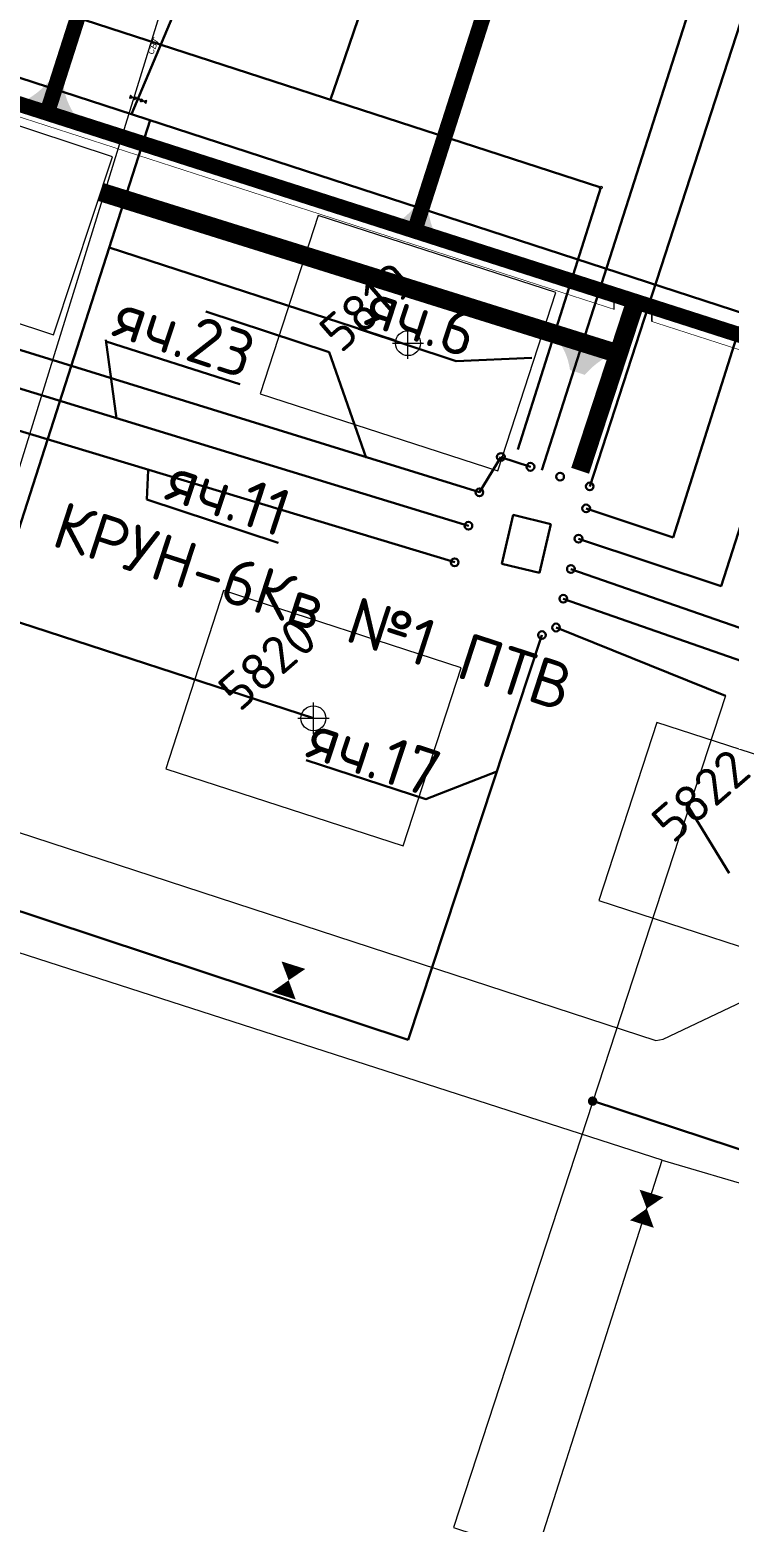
# Model space of a CAD drawing. Header units: millimetres. Extents: x 519 to 9564855, y -810 to 5021775.
# Drawn here: x 9530661.9 to 9530885.9, y 5001360.5 to 5001838.3 of the extents above; entities that cross this region are included whole.
import ezdxf
from ezdxf.enums import TextEntityAlignment as Align

# ---------------------------------------------------------------- set-up
doc = ezdxf.new("R2010")
doc.units = ezdxf.units.MM
doc.header["$LTSCALE"] = 2
doc.header["$MEASUREMENT"] = 0
doc.header["$PDMODE"] = 2
doc.header["$PDSIZE"] = 5
doc.linetypes.add('ACAD_ISO04W100', pattern=[30, 24, -3, 0, -3])
for name, color, linetype in [('164 скв. на 2011 год (измененные)', 121, 'Continuous'), ('Existing roads', 41, 'Continuous'), ('OilColl&Flowlines', 3, 'Continuous')]:
    doc.layers.add(name, color=color, linetype=linetype)
for name, color, linetype, lineweight in [('severniy kollektor', 3, 'ACAD_ISO04W100', 30), ('Нефтепровод', 94, 'g5_122_n', 30), ('Нефтепровод Fiberclass', 14, 'g5_122_n', 30), ('Скважины на 2022 год', 60, 'Continuous', 13), ('ТХ_Проект. НГ', 244, 'g_122_n', 50), ('ТХ_Сущ. НГ', 244, 'g_122_n', 5), ('Электро', 1, 'Continuous', 30), ('Электроснаб', 1, 'Continuous', 18), ('Электроснабжене', 1, 'Continuous', 18)]:
    doc.layers.add(name, color=color, linetype=linetype, lineweight=lineweight)
doc.styles.add('92051501$0$STANDARD', font='simplex.shx')
doc.styles.add('GeoApp', font='', dxfattribs={"height": 1})
doc.styles.add('Line_GUGK', font='')
doc.styles.get("Standard").update_dxf_attribs({"font": 'isocpeur.ttf', "width": 0.5})
doc.styles.get('GeoApp').set_extended_font_data('D431', italic=True)
doc.styles.get('Line_GUGK').set_extended_font_data('Bm431', italic=True)
doc.linetypes.add('g5_122_n', pattern='A,1,-1,1.5,-0.3,["Н",GeoApp,S=1,R=0,X=0,Y=-0.5],-1.5,1.5,-1,4,-1,4,-1,3', length=20.8)
doc.linetypes.add('g_122_n', pattern='A,2,-2,3,-0.6,["Н",Line_GUGK,S=2,R=0,X=0,Y=-1],-3,3,-2,8,-2,8,-2,6', length=41.6)
doc.linetypes.add('GAS_LINE', pattern='A,0.5,-0.2,["G",92051501$0$STANDARD,S=0.1,R=0,X=-0.1,Y=-0.05],-0.05', length=0.75)

# ---------------------------------------------------------------- blocks, each defined once
blk = doc.blocks.new('Z')
at = {"lineweight": 9}
h = blk.add_hatch(dxfattribs=at)
h.set_pattern_fill('ANSI31', color=256, scale=0.05, style=0)
h.set_pattern_definition([(45, (13.5061613, 46.7154025), (-0.0044194174, 0.0044194174), [])])
h.paths.add_polyline_path([(-0.34, -0.18), (-0.34, 0.18), (-0.01, 0)])
h.paths.add_polyline_path([(0.01, 0), (0.34, -0.18), (0.34, 0.18)])
at = {"color": 7, "lineweight": 13, "flags": 128}
blk.add_lwpolyline([(-0.35, -0.19), (-0.35, 0.19), (0.35, -0.19), (0.35, 0.19), (-0.35, -0.19)], dxfattribs=at)

msp = doc.modelspace()

# ---------------------------------------------------------------- hatches: boundary and pattern name
at = {"layer": 'Existing roads', "lineweight": 0}
h = msp.add_hatch(color=256, dxfattribs=at)
edge = h.paths.add_edge_path()
edge.add_line((9530667.97652, 5001821.80395), (9530672.72255, 5001820.21211))
edge.add_arc((9530693.12542, 5001822.94003), 20.58442, 187.6154467, 221.5073581)
edge.add_line((9530677.71035, 5001809.2984), (9530659.55068, 5001815.3071))
edge.add_arc((9530647.91273, 5001839.11271), 26.4981, 296.0528257, 319.2161086)
h = msp.add_hatch(color=256, dxfattribs=at)
edge = h.paths.add_edge_path()
edge.add_line((9530784.89772, 5001781.33246), (9530789.64375, 5001779.74061))
edge.add_arc((9530810.04662, 5001782.46853), 20.58442, 187.6154467, 221.5073581)
edge.add_line((9530794.63155, 5001768.8269), (9530776.47188, 5001774.83561))
edge.add_arc((9530764.83393, 5001798.64122), 26.4981, 296.0528257, 319.2161086)
h = msp.add_hatch(color=256, dxfattribs=at)
edge = h.paths.add_edge_path()
edge.add_line((9530839.63596, 5001727.84384), (9530834.88993, 5001729.43569))
edge.add_arc((9530814.48706, 5001726.70776), 20.58442, 367.6154467, 401.5073581)
edge.add_line((9530829.90213, 5001740.3494), (9530848.0618, 5001734.34069))
edge.add_arc((9530859.69975, 5001710.53508), 26.4981, 476.0528257, 499.2161086)

# ---------------------------------------------------------------- linework, layer by layer
at = {"color": 4, "linetype": 'GAS_LINE', "lineweight": 0, "ltscale": 20}
for p, q in [((9530849.08045, 5001748.81138, -0.13603), (9530849.07463, 5001754.72326, 0.735)), ((9530849.07463, 5001754.72326, 0.735), (9530861.16305, 5001750.83174, -0.182)), ((9530861.15845, 5001744.96338, -0.34603), (9530861.16305, 5001750.83174, -0.182))]:
    msp.add_line(p, q, dxfattribs=at)
at = {"color": 0, "linetype": 'ByBlock', "lineweight": 0, "ltscale": 80}
for p, q in [((9530849.08045, 5001748.81138, -0.13603), (9530849.07463, 5001754.72326, 0.735)), ((9530861.16888, 5001744.91987, -1.05303), (9530861.16305, 5001750.83174, -0.182))]:
    msp.add_line(p, q, dxfattribs=at)
at = {"color": 4, "linetype": 'GAS_LINE', "lineweight": 0, "ltscale": 20, "const_width": 0.2, "elevation": -1.05303}
msp.add_lwpolyline([(9530554.68745, 5001844.03638), (9530849.08045, 5001748.81138), (9530849.07463, 5001754.72326), (9530861.16305, 5001750.83174), (9530861.16888, 5001744.91987), (9530950.76545, 5001716.04338), (9530961.70645, 5001693.34038), (9530910.04145, 5001532.14738), (9530912.69276, 5001531.12787), (9530912.67963, 5001537.07026), (9530925.29898, 5001532.61119), (9530925.3048, 5001526.69931), (9531106, 5001462.52)], dxfattribs=at)
at = {"color": 0, "linetype": 'ByBlock', "lineweight": 0, "ltscale": 50}
msp.add_point((9530752.7, 5001617.9), dxfattribs=at)
at = {"layer": '164 скв. на 2011 год (измененные)', "color": 0, "linetype": 'ByBlock', "lineweight": 0, "elevation": 0.00005}
msp.add_lwpolyline([(9530593.49218, 5001765.7859), (9530669.4727, 5001740.64532), (9530688.32814, 5001797.63072), (9530612.34761, 5001822.7713)], close=True, dxfattribs=at)
at = {"layer": 'Existing roads', "linetype": 'ByBlock', "lineweight": 0}
for p, q in [((9530702.94718, 5001922.66266), (9530667.39565, 5001811.69684, 0.00002)), ((9531223.79474, 5001633.43621, 0.00005), (9530331.5411, 5001919.29882))]:
    msp.add_line(p, q, dxfattribs=at)
at = {"layer": 'Existing roads', "lineweight": 0, "const_width": 5}
for points in [[(9530703.01427, 5001922.87208), (9530667.39565, 5001811.69684)], [(9530821.09267, 5001886.32962), (9530785.06174, 5001773.86747)]]:
    msp.add_lwpolyline(points, dxfattribs=at)
at = {"layer": 'Existing roads', "lineweight": 0, "const_width": 5, "elevation": 0.00005}
msp.add_lwpolyline([(9531223.79474, 5001633.43621), (9530331.5411, 5001919.29882)], dxfattribs=at)
at = {"layer": 'Existing roads', "linetype": 'ByBlock', "lineweight": 0, "ltscale": 80, "elevation": 0.00005}
for points in [[(9530684.61268, 5001786.40178, 6, 6, 0), (9530850.09984, 5001734.67763, 0.2, 0.2, 0)], [(9530855.89481, 5001751.30498, 6, 6, 0), (9530838.15269, 5001697.14116, 0.2, 0.2, 0)]]:
    msp.add_lwpolyline(points, format="xyseb", dxfattribs=at)
at = {"layer": 'OilColl&Flowlines', "linetype": 'ByBlock', "lineweight": 0}
for p, q in [((9530734.7, 5001944), (9530614.61287, 5001556.85108)), ((9530864.44633, 5001476.41745), (9529814.21, 5001814.54)), ((9530794, 5001256), (9530864.44633, 5001476.41745))]:
    msp.add_line(p, q, dxfattribs=at)
at = {"layer": 'OilColl&Flowlines', "color": 3, "linetype": 'ByBlock', "lineweight": 0}
msp.add_lwpolyline([(9530743.21156, 5001529.04712, 8, 0, 0), (9530744.77633, 5001533.9973, 0, 8, 0), (9530746.30553, 5001538.83489, 8, 8, 0)], format="xyseb", dxfattribs=at)
at = {"layer": 'OilColl&Flowlines', "linetype": 'ByBlock', "lineweight": 0}
msp.add_lwpolyline([(9530857.92449, 5001455.95727, 8, 0, 0), (9530859.48927, 5001460.90744, 0, 8, 0), (9530861.01846, 5001465.74504, 8, 8, 0)], format="xyseb", dxfattribs=at)
at = {"layer": 'severniy kollektor', "linetype": 'Continuous', "lineweight": 0, "elevation": 1.3722}
msp.add_lwpolyline([(9529961.7949, 5001807.0223), (9530113.9188, 5001759.1063), (9530862.3468, 5001514.7274), (9530864.7145, 5001515.1176), (9530911.74209, 5001537.45333), (9530961.4921, 5001538.5706), (9530980.6805, 5001535.842), (9531070.5837, 5001530.9225), (9531098.78522, 5001523.33574)], dxfattribs=at)
at = {"layer": 'Нефтепровод', "lineweight": 30}
for points in [[(9529171.80367, 5002305.286), (9528040.32194, 5002684.31988), (9529728.54781, 5002125.71652), (9529729.30051, 5002125.56612), (9530182.19111, 5001978.09992), (9530183.02821, 5001977.79082), (9531325.76966, 5001605.88094)], [(9530778.55696, 5001738.98591), (9530687.31047, 5001768.59038)]]:
    msp.add_lwpolyline(points, dxfattribs=at)
at = {"layer": 'Нефтепровод', "lineweight": 30, "elevation": -24.8252}
msp.add_lwpolyline([(9530618.68158, 5001555.54116), (9530700.45409, 5001809.39302)], dxfattribs=at)
at = {"layer": 'Нефтепровод Fiberclass'}
for points in [[(9530694.44894, 5001811.34975), (9530711.3183, 5001851.4523), (9530742.9466, 5001868.9553), (9530752.2189, 5001873.2342), (9530771.5753, 5001882.4115), (9530785.4255, 5001891.0565), (9530795.9542, 5001926.485), (9530828.18706, 5002036.00798), (9530840.07853, 5002070.0821)], [(9530696.5212, 5001816.276), (9530695.4957, 5001816.5258)], [(9530696.5212, 5001816.276), (9530697.4996, 5001815.8227)]]:
    msp.add_lwpolyline(points, dxfattribs=at)
at = {"layer": 'Скважины на 2022 год', "color": 0, "linetype": 'ByBlock', "lineweight": 0}
msp.add_lwpolyline([(9530735.68723, 5001721.82898), (9530811.77175, 5001697.10762), (9530830.31277, 5001754.17102), (9530754.22825, 5001778.89238)], close=True, dxfattribs=at)
at = {"layer": 'Скважины на 2022 год', "color": 0, "lineweight": 0}
for points in [[(9530705.38723, 5001601.72898), (9530781.47175, 5001577.00762), (9530800.01277, 5001634.07102), (9530723.92825, 5001658.79238)], [(9530844.18723, 5001559.52898), (9530920.27175, 5001534.80762), (9530938.81277, 5001591.87102), (9530862.72825, 5001616.59238)]]:
    msp.add_lwpolyline(points, close=True, dxfattribs=at)
at = {"layer": 'Скважины на 2022 год', "color": 0, "linetype": 'ByBlock', "lineweight": 0}
msp.add_circle((9530783, 5001738), 4, dxfattribs=at)
at = {"layer": 'Скважины на 2022 год', "color": 0, "lineweight": 0}
msp.add_circle((9530752.7, 5001617.9), 4, dxfattribs=at)
at = {"layer": 'Скважины на 2022 год', "color": 0, "linetype": 'ByBlock', "lineweight": 0}
msp.add_point((9530783, 5001738), dxfattribs=at)
at = {"layer": 'Скважины на 2022 год', "color": 0, "lineweight": 0}
msp.add_point((9530752.7, 5001617.9), dxfattribs=at)
at = {"layer": 'ТХ_Проект. НГ', "color": 3, "linetype": 'ByBlock', "lineweight": 30, "ltscale": 0.4}
msp.add_lwpolyline([(9530752.7, 5001617.9), (9530649.56383, 5001651.41097)], dxfattribs=at)
at = {"layer": 'ТХ_Сущ. НГ', "color": 3, "linetype": 'ByBlock', "lineweight": 13, "ltscale": 0.3}
msp.add_line((9530864.44633, 5001476.41745, -1), (9530926.75571, 5001458.03448, -24.40459), dxfattribs=at)
at = {"layer": 'Электро'}
for p, q in [((9530844.74114, 5001787.84076, -25.2975), (9529650.01323, 5002175.8796, -25.2975)), ((9530825.83283, 5001697.35072), (9530913.57374, 5001970.77526, -25.0647)), ((9529927.34169, 5001798.43487, 0), (9530783.00926, 5001514.90086, 0)), ((9530818.14959, 5001703.96719, -25.2975), (9530844.74114, 5001787.84076, -25.2975)), ((9530883.34945, 5001660.24545), (9530915.76961, 5001761.87376, 0)), ((9530837.62292, 5001675.37553), (9530883.34945, 5001660.24545)), ((9530835.17566, 5001665.67961), (9531011.74869, 5001604.23697, 0)), ((9530832.74566, 5001656.15961), (9531016.54845, 5001591.96917)), ((9530825.90032, 5001644.52735), (9530783.00926, 5001514.90086)), ((9530830.44566, 5001646.93961), (9530884.70358, 5001625.0604)), ((9530895.89786, 5001477.64252), (9530842.1364, 5001495.43017, 0.00002)), ((9530842.13863, 5001495.30776, 0), (9530842.1452, 5001495.30558, 0))]:
    msp.add_line(p, q, dxfattribs=at)
at = {"layer": 'Электро', "ltscale": 10}
for p, q in [((9530718.23995, 5001748.16696, 0), (9530757.80158, 5001735.12602, 0)), ((9530767.10429, 5001742.57903), (9530798.39935, 5001732.22406)), ((9530686.25281, 5001739.04405), (9530689.6286, 5001713.8825, 0)), ((9530686.29412, 5001738.52062), (9530729.09347, 5001724.90989)), ((9530757.80158, 5001735.12602, 0), (9530769.6145, 5001701.33369, 0.00003)), ((9530798.39935, 5001732.22406), (9530822.69934, 5001733.25566)), ((9530699.34929, 5001687.9133), (9530699.8071, 5001697.30906, 0)), ((9530699.36122, 5001687.90935), (9530741.36691, 5001674.03467)), ((9530750.39589, 5001604.43765), (9530788.718, 5001591.98455)), ((9530788.718, 5001591.98455), (9530811.43208, 5001600.80107)), ((9530885.88343, 5001568.29017), (9530873.05783, 5001589.21086))]:
    msp.add_line(p, q, dxfattribs=at)
at = {"layer": 'Электро', "ltscale": 50}
for p, q in [((9530805.88931, 5001690.2414, -0.00003), (9530812.74754, 5001701.54174)), ((9530812.74754, 5001701.54174), (9530822.24196, 5001698.41082))]:
    msp.add_line(p, q, dxfattribs=at)
at = {"layer": 'Электро', "ltscale": 0.5}
for p, q in [((9530816.64173, 5001683.05128), (9530813.03173, 5001667.39128)), ((9530828.76173, 5001680.07128), (9530816.64173, 5001683.05128)), ((9530825.15173, 5001664.42128), (9530828.76173, 5001680.07128)), ((9530813.03173, 5001667.39128), (9530825.15173, 5001664.42128))]:
    msp.add_line(p, q, dxfattribs=at)
at = {"layer": 'Электро'}
msp.add_lwpolyline([(9530841.22954, 5001692.12817), (9531048.9761, 5002331.50634), (9529873.19233, 5002713.54165)], dxfattribs=at)
for points, elevation in [([(9530840.12613, 5001685.10724), (9530867.95929, 5001675.80813), (9531072.27425, 5002322.12467), (9532648.0566, 5001801.54263), (9532666.21636, 5001856.77245), (9535175.35053, 5000609.58884)], 0.00005), ([(9529596.95307, 5002048.26732), (9530802.36636, 5001679.53418)], -0.00006), ([(9530797.99149, 5001667.82608), (9529599.6397, 5002029.34297)], -0.00006), ([(9529858.01399, 5001983.70807), (9530805.88931, 5001690.2414)], -0.00003), ([(9530762.04262, 5001907.97608), (9530786.28694, 5001899.28716), (9530773.96214, 5001862.21346), (9530761.33694, 5001825.32826), (9530758.20414, 5001815.99136)], -25.72)]:
    msp.add_lwpolyline(points, dxfattribs=dict(at, elevation=elevation))
at = {"layer": 'Электро', "ltscale": 25, "const_width": 1.5, "elevation": 0}
msp.add_lwpolyline([(9530841.43191, 5001495.53734, 1), (9530842.85849, 5001495.07382, 1)], format="xyb", close=True, dxfattribs=at)
at = {"layer": 'Электро', "ltscale": 25}
for centre in [(9530812.74754, 5001701.54174), (9530822.24196, 5001698.41082), (9530831.73575, 5001695.2695), (9530805.88931, 5001690.2414, -0.00003), (9530841.22954, 5001692.12817), (9530840.07017, 5001685.08147), (9530802.36636, 5001679.53418, -0.00006), (9530837.6229, 5001675.38555), (9530837.6229, 5001675.38555), (9530797.93892, 5001667.84216, -0.00006), (9530835.17564, 5001665.68963), (9530832.74564, 5001656.16963), (9530830.44564, 5001646.94963), (9530825.90032, 5001644.52735)]:
    msp.add_circle(centre, 1.2366, dxfattribs=at)
at = {"layer": 'Электроснаб', "color": 1, "lineweight": 0}
for p, q in [((9529927.34169, 5001798.43487, 0), (9530783.00926, 5001514.90086, 0)), ((9530883.34945, 5001660.24545), (9530915.76961, 5001761.87376, 0)), ((9530837.62292, 5001675.37553), (9530883.34945, 5001660.24545)), ((9530835.17566, 5001665.67961), (9531011.74869, 5001604.23697, 0)), ((9530832.74566, 5001656.15961), (9531016.54845, 5001591.96917)), ((9530825.90032, 5001644.52735), (9530783.00926, 5001514.90086)), ((9530830.44566, 5001646.93961), (9530884.70358, 5001625.0604))]:
    msp.add_line(p, q, dxfattribs=at)
at = {"layer": 'Электроснаб', "color": 1, "linetype": 'ByBlock', "lineweight": 0, "ltscale": 10}
for p, q in [((9530718.23995, 5001748.16696, 0), (9530757.80158, 5001735.12602, 0)), ((9530767.10429, 5001742.57903), (9530798.39935, 5001732.22406)), ((9530686.25281, 5001739.04405), (9530689.6286, 5001713.8825, 0)), ((9530686.29412, 5001738.52062), (9530729.09347, 5001724.90989)), ((9530757.80158, 5001735.12602, 0), (9530769.6145, 5001701.33369, 0.00003)), ((9530798.39935, 5001732.22406), (9530822.69934, 5001733.25566)), ((9530699.34929, 5001687.9133), (9530699.8071, 5001697.30906, 0)), ((9530699.36122, 5001687.90935), (9530741.36691, 5001674.03467)), ((9530750.39589, 5001604.43765), (9530788.718, 5001591.98455)), ((9530788.718, 5001591.98455), (9530811.43208, 5001600.80107)), ((9530885.88343, 5001568.29017), (9530873.05783, 5001589.21086))]:
    msp.add_line(p, q, dxfattribs=at)
at = {"layer": 'Электроснаб', "color": 1, "lineweight": 0, "ltscale": 50}
for p, q in [((9530805.88931, 5001690.2414, -0.00003), (9530812.74754, 5001701.54174)), ((9530812.74754, 5001701.54174), (9530822.24196, 5001698.41082))]:
    msp.add_line(p, q, dxfattribs=at)
at = {"layer": 'Электроснаб', "color": 1, "linetype": 'ByBlock', "lineweight": 0, "ltscale": 0.5}
for p, q in [((9530816.64173, 5001683.05128), (9530813.03173, 5001667.39128)), ((9530828.76173, 5001680.07128), (9530816.64173, 5001683.05128)), ((9530825.15173, 5001664.42128), (9530828.76173, 5001680.07128)), ((9530813.03173, 5001667.39128), (9530825.15173, 5001664.42128))]:
    msp.add_line(p, q, dxfattribs=at)
at = {"layer": 'Электроснаб', "color": 1, "linetype": 'ByBlock', "lineweight": 0}
for p, q in [((9530895.89786, 5001477.64252), (9530842.1364, 5001495.43017, 0.00002)), ((9530842.13863, 5001495.30776, 0), (9530842.1452, 5001495.30558, 0))]:
    msp.add_line(p, q, dxfattribs=at)
at = {"layer": 'Электроснаб', "color": 1, "lineweight": 0}
for points, elevation in [([(9529596.95307, 5002048.26732), (9530802.36636, 5001679.53418)], -0.00006), ([(9530797.99149, 5001667.82608), (9529599.6397, 5002029.34297)], -0.00006), ([(9529858.01399, 5001983.70807), (9530805.88931, 5001690.2414)], -0.00003), ([(9530830.44566, 5001646.93961), (9530884.70359, 5001625.05038), (9530797.54747, 5001358.8004), (9531658.79457, 5001076.36983)], 0)]:
    msp.add_lwpolyline(points, dxfattribs=dict(at, elevation=elevation))
at = {"layer": 'Электроснаб', "color": 1, "linetype": 'ByBlock', "lineweight": 0, "ltscale": 25, "const_width": 1.5, "elevation": 0}
msp.add_lwpolyline([(9530841.43191, 5001495.53734, 1), (9530842.85849, 5001495.07382, 1)], format="xyb", close=True, dxfattribs=at)
at = {"layer": 'Электроснаб', "color": 1, "linetype": 'ByBlock', "lineweight": 0, "ltscale": 25}
for centre in [(9530812.74754, 5001701.54174), (9530822.24196, 5001698.41082), (9530831.73575, 5001695.2695), (9530805.88931, 5001690.2414, -0.00003), (9530841.22954, 5001692.12817), (9530840.07017, 5001685.08147), (9530802.36636, 5001679.53418, -0.00006), (9530837.6229, 5001675.38555), (9530837.6229, 5001675.38555), (9530797.93892, 5001667.84216, -0.00006), (9530835.17564, 5001665.68963), (9530832.74564, 5001656.16963), (9530830.44564, 5001646.94963), (9530825.90032, 5001644.52735)]:
    msp.add_circle(centre, 1.2366, dxfattribs=at)
at = {"layer": 'Электроснабжене', "color": 1, "lineweight": 0}
for p, q in [((9529927.34169, 5001798.43487, 0), (9530783.00926, 5001514.90086, 0)), ((9530883.34945, 5001660.24545), (9530915.76961, 5001761.87376, 0)), ((9530837.62292, 5001675.37553), (9530883.34945, 5001660.24545)), ((9530835.17566, 5001665.67961), (9531011.74869, 5001604.23697, 0)), ((9530832.74566, 5001656.15961), (9531016.54845, 5001591.96917)), ((9530825.90032, 5001644.52735), (9530783.00926, 5001514.90086)), ((9530830.44566, 5001646.93961), (9530884.70358, 5001625.0604))]:
    msp.add_line(p, q, dxfattribs=at)
at = {"layer": 'Электроснабжене', "color": 1, "linetype": 'ByBlock', "lineweight": 0, "ltscale": 10}
for p, q in [((9530767.10429, 5001742.57903), (9530798.39935, 5001732.22406)), ((9530686.25281, 5001739.04405), (9530689.6286, 5001713.8825, 0)), ((9530686.29412, 5001738.52062), (9530729.09347, 5001724.90989)), ((9530757.80158, 5001735.12602, 0), (9530769.6145, 5001701.33369, 0.00003)), ((9530798.39935, 5001732.22406), (9530822.69934, 5001733.25566)), ((9530699.34929, 5001687.9133), (9530699.8071, 5001697.30906, 0)), ((9530699.36122, 5001687.90935), (9530741.36691, 5001674.03467)), ((9530750.39589, 5001604.43765), (9530788.718, 5001591.98455)), ((9530788.718, 5001591.98455), (9530811.43208, 5001600.80107)), ((9530885.88343, 5001568.29017), (9530873.05783, 5001589.21086))]:
    msp.add_line(p, q, dxfattribs=at)
at = {"layer": 'Электроснабжене', "color": 1, "lineweight": 0, "ltscale": 50}
for p, q in [((9530805.88931, 5001690.2414, -0.00003), (9530812.74754, 5001701.54174)), ((9530812.74754, 5001701.54174), (9530822.24196, 5001698.41082))]:
    msp.add_line(p, q, dxfattribs=at)
at = {"layer": 'Электроснабжене', "color": 1, "linetype": 'ByBlock', "lineweight": 0, "ltscale": 0.5}
for p, q in [((9530816.64173, 5001683.05128), (9530813.03173, 5001667.39128)), ((9530828.76173, 5001680.07128), (9530816.64173, 5001683.05128)), ((9530825.15173, 5001664.42128), (9530828.76173, 5001680.07128)), ((9530813.03173, 5001667.39128), (9530825.15173, 5001664.42128))]:
    msp.add_line(p, q, dxfattribs=at)
at = {"layer": 'Электроснабжене', "color": 1, "linetype": 'ByBlock', "lineweight": 0}
for p, q in [((9530895.89786, 5001477.64252), (9530842.1364, 5001495.43017, 0.00002)), ((9530842.13863, 5001495.30776, 0), (9530842.1452, 5001495.30558, 0))]:
    msp.add_line(p, q, dxfattribs=at)
at = {"layer": 'Электроснабжене', "color": 1, "lineweight": 0}
for points, elevation in [([(9529596.95307, 5002048.26732), (9530802.36636, 5001679.53418)], -0.00006), ([(9530797.99149, 5001667.82608), (9529599.6397, 5002029.34297)], -0.00006), ([(9529858.01399, 5001983.70807), (9530805.88931, 5001690.2414)], -0.00003), ([(9530830.44566, 5001646.93961), (9530884.70359, 5001625.05038), (9530797.54747, 5001358.8004), (9531658.79457, 5001076.36983)], 0)]:
    msp.add_lwpolyline(points, dxfattribs=dict(at, elevation=elevation))
at = {"layer": 'Электроснабжене', "color": 1, "linetype": 'ByBlock', "lineweight": 0, "ltscale": 25, "const_width": 1.5, "elevation": 0}
msp.add_lwpolyline([(9530841.43191, 5001495.53734, 1), (9530842.85849, 5001495.07382, 1)], format="xyb", close=True, dxfattribs=at)
at = {"layer": 'Электроснабжене', "color": 1, "linetype": 'ByBlock', "lineweight": 0}
msp.add_circle((9530844.74114, 5001787.84076, -25.2975), 0.48095, dxfattribs=at)
at = {"layer": 'Электроснабжене', "color": 1, "linetype": 'ByBlock', "lineweight": 0, "ltscale": 25}
for centre in [(9530812.74754, 5001701.54174), (9530822.24196, 5001698.41082), (9530831.73575, 5001695.2695), (9530805.88931, 5001690.2414, -0.00003), (9530841.22954, 5001692.12817), (9530840.07017, 5001685.08147), (9530802.36636, 5001679.53418, -0.00006), (9530837.6229, 5001675.38555), (9530837.6229, 5001675.38555), (9530797.93892, 5001667.84216, -0.00006), (9530835.17564, 5001665.68963), (9530832.74564, 5001656.16963), (9530830.44564, 5001646.94963), (9530825.90032, 5001644.52735)]:
    msp.add_circle(centre, 1.2366, dxfattribs=at)

# ---------------------------------------------------------------- block references
at = {"layer": 'ТХ_Проект. НГ', "ltscale": 0.3, "xscale": 2.571222249723857, "yscale": 2.571222249723857, "zscale": 2.571222249723857}
for p, rotation in [((9530694.7801, 5001816.6382), 162.3612337514615), ((9530698.33896, 5001815.51978), 342.4933377342662)]:
    msp.add_blockref('Z', p, dxfattribs=dict(at, rotation=rotation))

# ---------------------------------------------------------------- texts
at = {"layer": 'Нефтепровод Fiberclass', "linetype": 'ByBlock', "lineweight": 0, "style": 'GeoApp'}
msp.add_text('СВТ', height=2, rotation=67.1856817, dxfattribs=at).set_placement((9530701.41456, 5001833.06673), align=Align.MIDDLE_CENTER)
at = {"layer": 'Скважины на 2022 год', "color": 0, "linetype": 'ByBlock', "lineweight": 0}
msp.add_text('5819', height=12, rotation=41, dxfattribs=at).set_placement((9530763.79497, 5001731.75721), align=Align.BOTTOM_LEFT)
at = {"layer": 'Скважины на 2022 год', "color": 0, "lineweight": 0}
for s, p in [('5820', (9530731.37094, 5001616.90896)), ('5822', (9530870.17094, 5001574.70896))]:
    msp.add_text(s, height=12, rotation=41, dxfattribs=at).set_placement(p, align=Align.BOTTOM_LEFT)
at = {"layer": 'Электро'}
for s, rotation, p in [('яч.6', 341.7476197, (9530768.39453, 5001744.13103)), ('яч.23', 341.7476197, (9530687.54305, 5001740.59605)), ('яч.11', 341.7476197, (9530704.4212, 5001688.21401)), ('КРУН-6Кв №1 ПТВ', 342, (9530668.22393, 5001673.30921, 0)), ('яч.17', 341.7476197, (9530749.64958, 5001605.73799))]:
    msp.add_text(s, height=15, rotation=rotation, dxfattribs=at).set_placement(p)
at = {"layer": 'Электроснаб', "color": 1, "linetype": 'ByBlock', "lineweight": 0}
for s, rotation, p in [('яч.6', 341.7476197, (9530768.39453, 5001744.13103)), ('яч.23', 341.7476197, (9530687.54305, 5001740.59605)), ('яч.11', 341.7476197, (9530704.4212, 5001688.21401)), ('КРУН-6Кв №1 ПТВ', 342, (9530668.22393, 5001673.30921, 0)), ('яч.17', 341.7476197, (9530749.64958, 5001605.73799))]:
    msp.add_text(s, height=15, rotation=rotation, dxfattribs=at).set_placement(p)
at = {"layer": 'Электроснабжене', "color": 1, "linetype": 'ByBlock', "lineweight": 0}
for s, rotation, p in [('яч.6', 341.7476197, (9530768.39453, 5001744.13103)), ('яч.23', 341.7476197, (9530687.54305, 5001740.59605)), ('яч.11', 341.7476197, (9530704.4212, 5001688.21401)), ('КРУН-6Кв №1 ПТВ', 342, (9530668.22393, 5001673.30921, 0)), ('яч.17', 341.7476197, (9530749.64958, 5001605.73799))]:
    msp.add_text(s, height=15, rotation=rotation, dxfattribs=at).set_placement(p)

doc.saveas('drawing.dxf')
